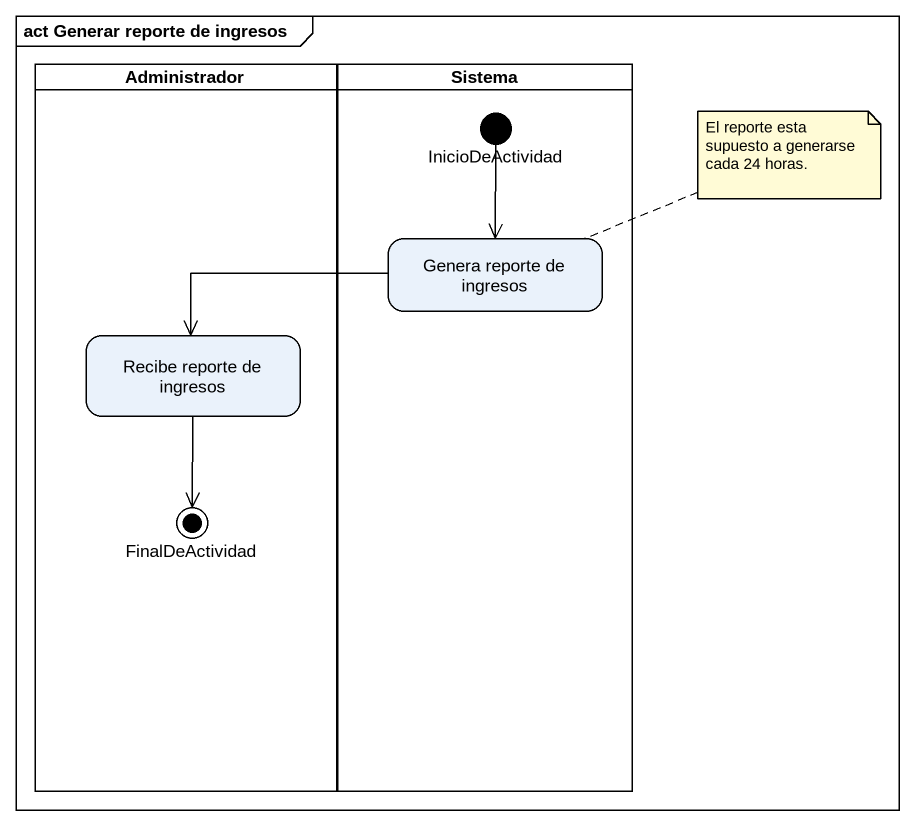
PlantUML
@startuml
mainframe act Generar reporte de ingresos
hide empty description
state Administrador <<partition>> {
  state "Recibe reporte de ingresos" as Recibe_reporte_de_ingresos
  state FinalDeActividad <<end>>
}
state Sistema <<partition>> {
  state InicioDeActividad <<start>>
  state "Genera reporte de ingresos" as Genera_reporte_de_ingresos
}
InicioDeActividad --> Genera_reporte_de_ingresos
Genera_reporte_de_ingresos -left-> Recibe_reporte_de_ingresos
Recibe_reporte_de_ingresos --> FinalDeActividad
note right of Genera_reporte_de_ingresos : El reporte esta supuesto a generarse cada 24 horas.
@enduml
